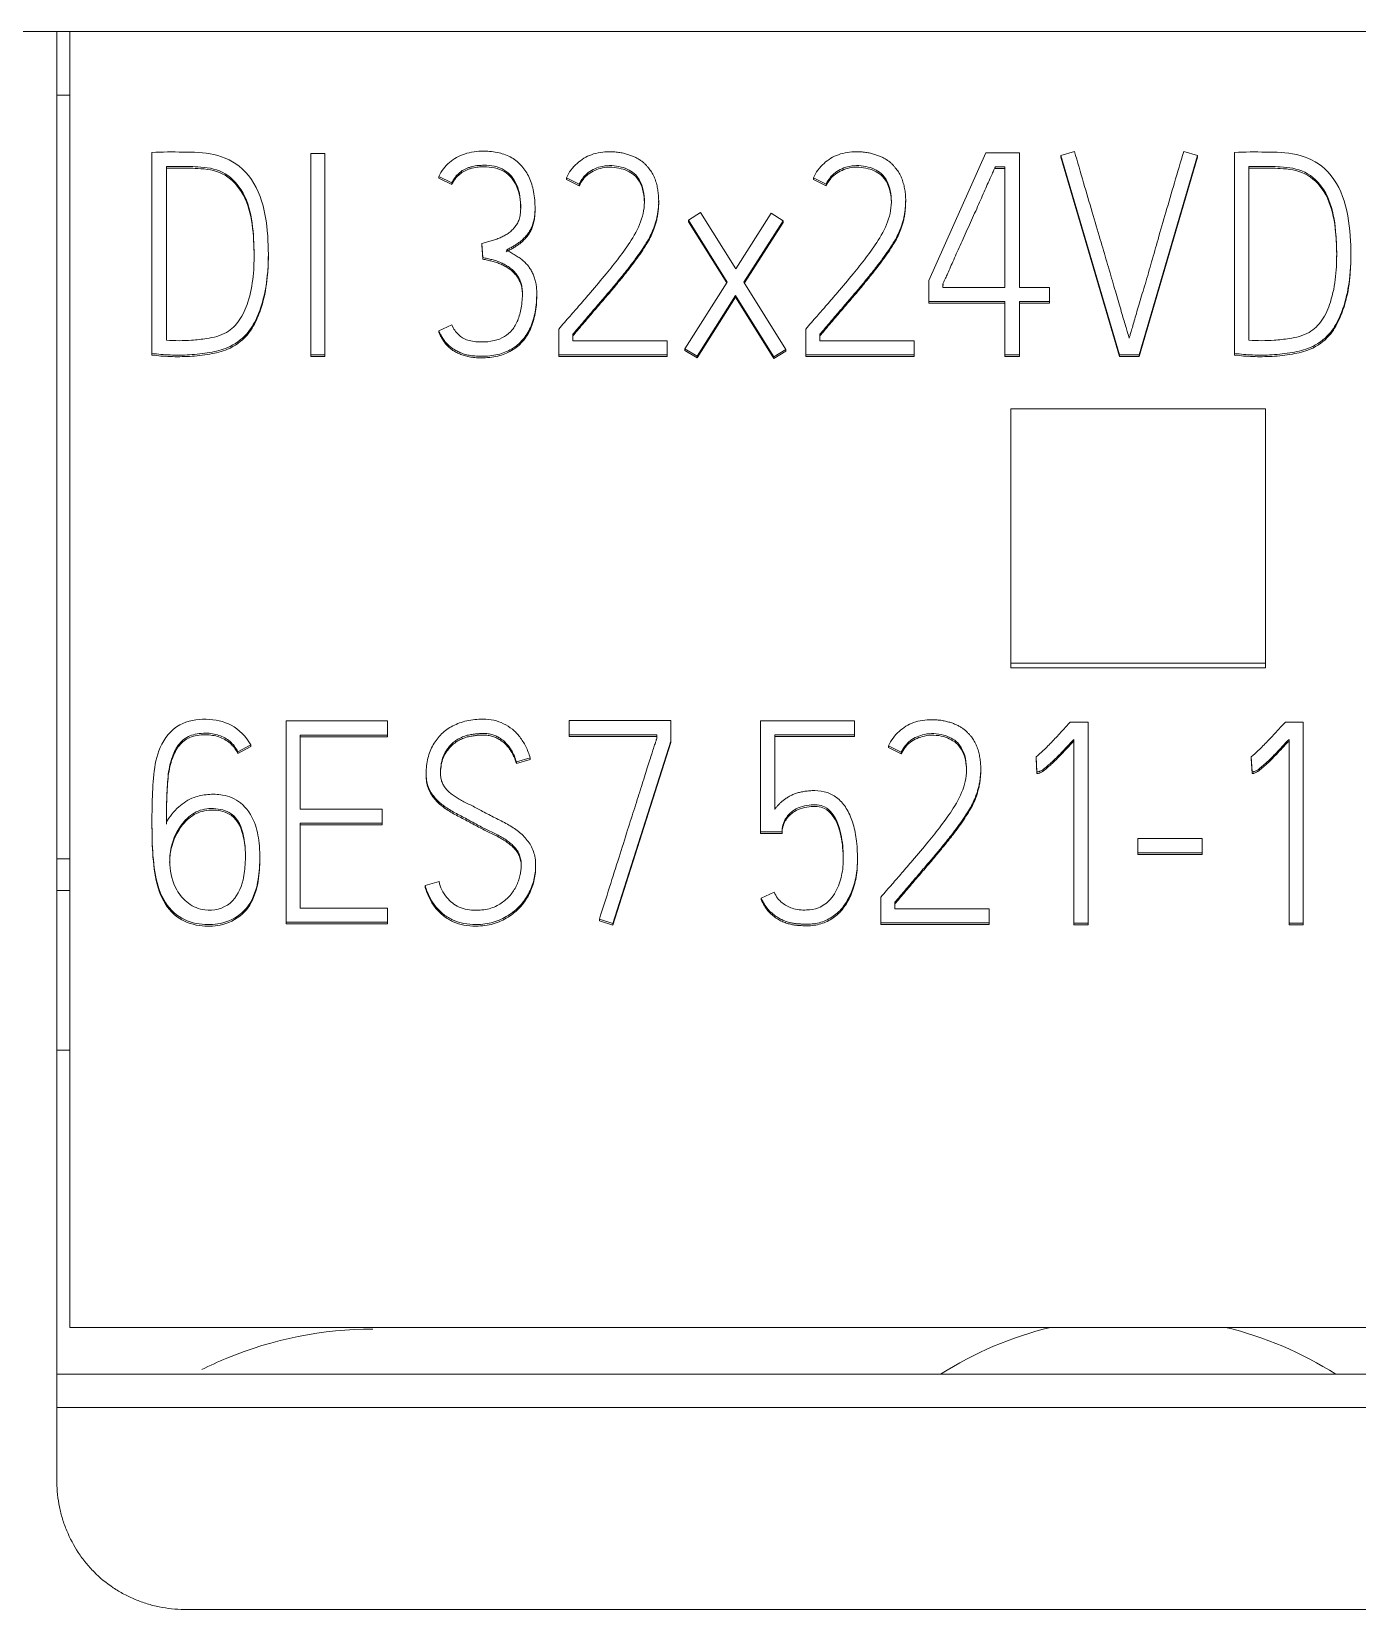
# Model space of a CAD drawing. Header units: millimetres. Extents: x 1359 to 3577, y 1336 to 3557.
# Drawn here: x 2720.27 to 2730.69, y 3041.16 to 3053.56 of the extents above; entities that cross this region are included whole.
import ezdxf

# ---------------------------------------------------------------- set-up
doc = ezdxf.new("R2010")
doc.units = ezdxf.units.MM
doc.layers.add('000-PI-Oprema', color=30, linetype='Continuous', lineweight=5)

msp = doc.modelspace()

# ---------------------------------------------------------------- linework, layer by layer
at = {"layer": '000-PI-Oprema', "color": 0, "linetype": 'ByBlock', "lineweight": 0}
for p, q in [((2720.471, 3053.556), (2715.571, 3053.556)), ((2720.571, 3053.556), (2720.471, 3053.556)), ((2720.571, 3043.373), (2720.571, 3053.556)), ((2745.371, 3053.556), (2720.571, 3053.556)), ((2720.571, 3053.056), (2720.471, 3053.056)), ((2721.218, 3052.607), (2721.218, 3051.027)), ((2722.468, 3052.598), (2722.468, 3051.016)), ((2722.578, 3052.598), (2722.468, 3052.598)), ((2722.578, 3051.016), (2722.578, 3052.598)), ((2727.773, 3052.603), (2727.325, 3051.599)), ((2728.038, 3052.603), (2727.773, 3052.603)), ((2728.038, 3051.546), (2728.038, 3052.603)), ((2728.47, 3052.614), (2728.362, 3052.583)), ((2728.362, 3052.583), (2728.823, 3051.016)), ((2728.362, 3052.583), (2728.362, 3052.57)), ((2728.362, 3052.57), (2728.823, 3051.003)), ((2728.978, 3051.016), (2729.438, 3052.583)), ((2728.978, 3051.003), (2729.438, 3052.57)), ((2729.438, 3052.583), (2729.329, 3052.614)), ((2729.438, 3052.583), (2729.438, 3052.57)), ((2729.729, 3052.607), (2729.729, 3051.027)), ((2721.331, 3052.495), (2721.331, 3051.13)), ((2723.473, 3052.418), (2723.473, 3052.405)), ((2723.575, 3052.367), (2723.473, 3052.418)), ((2723.575, 3052.355), (2723.473, 3052.405)), ((2724.476, 3052.407), (2724.476, 3052.394)), ((2724.576, 3052.356), (2724.476, 3052.407)), ((2724.576, 3052.344), (2724.476, 3052.394)), ((2726.418, 3052.407), (2726.418, 3052.394)), ((2726.517, 3052.356), (2726.418, 3052.407)), ((2726.517, 3052.344), (2726.418, 3052.394)), ((2727.847, 3052.493), (2727.847, 3052.48)), ((2727.847, 3052.493), (2727.924, 3052.493)), ((2727.847, 3052.48), (2727.924, 3052.48)), ((2727.924, 3052.493), (2727.924, 3051.546)), ((2729.842, 3052.495), (2729.842, 3051.13)), ((2723.575, 3052.367), (2723.575, 3052.355)), ((2724.576, 3052.356), (2724.576, 3052.344)), ((2726.517, 3052.356), (2726.517, 3052.344)), ((2724.23, 3052.157), (2724.23, 3052.178)), ((2725.201, 3052.215), (2725.201, 3052.227)), ((2727.143, 3052.215), (2727.143, 3052.227)), ((2725.53, 3052.134), (2725.435, 3052.074)), ((2725.435, 3052.074), (2725.435, 3052.062)), ((2725.435, 3052.074), (2725.741, 3051.588)), ((2725.435, 3052.062), (2725.737, 3051.582)), ((2725.807, 3051.691), (2725.53, 3052.134)), ((2726.087, 3052.13), (2725.807, 3051.691)), ((2725.872, 3051.588), (2726.18, 3052.07)), ((2725.876, 3051.582), (2726.18, 3052.057)), ((2726.18, 3052.07), (2726.087, 3052.13)), ((2726.18, 3052.07), (2726.18, 3052.057)), ((2723.812, 3051.89), (2723.812, 3051.877)), ((2723.819, 3051.78), (2723.812, 3051.89)), ((2722.133, 3051.789), (2722.133, 3051.802)), ((2723.819, 3051.767), (2723.812, 3051.877)), ((2723.819, 3051.78), (2723.819, 3051.767)), ((2730.643, 3051.789), (2730.643, 3051.802)), ((2725.741, 3051.588), (2725.408, 3051.064)), ((2726.202, 3051.058), (2725.872, 3051.588)), ((2727.325, 3051.599), (2727.325, 3051.436)), ((2727.436, 3051.546), (2727.436, 3051.575)), ((2727.436, 3051.562), (2727.44, 3051.569)), ((2727.924, 3051.546), (2727.436, 3051.546)), ((2728.273, 3051.546), (2728.038, 3051.546)), ((2728.273, 3051.436), (2728.273, 3051.546)), ((2724.243, 3051.471), (2724.243, 3051.492)), ((2725.503, 3051.005), (2725.805, 3051.482)), ((2725.503, 3050.992), (2725.805, 3051.47)), ((2725.805, 3051.482), (2726.107, 3051)), ((2725.805, 3051.482), (2725.805, 3051.47)), ((2725.805, 3051.47), (2726.107, 3050.988)), ((2727.325, 3051.436), (2727.325, 3051.423)), ((2727.325, 3051.436), (2727.924, 3051.436)), ((2727.325, 3051.423), (2727.924, 3051.423)), ((2727.924, 3051.436), (2727.924, 3051.016)), ((2728.038, 3051.016), (2728.038, 3051.436)), ((2728.038, 3051.436), (2728.273, 3051.436)), ((2728.038, 3051.423), (2728.273, 3051.423)), ((2728.273, 3051.436), (2728.273, 3051.423)), ((2723.473, 3051.205), (2723.575, 3051.251)), ((2723.473, 3051.205), (2723.473, 3051.192)), ((2724.416, 3051.016), (2724.416, 3051.218)), ((2724.527, 3051.179), (2724.527, 3051.126)), ((2726.358, 3051.016), (2726.358, 3051.218)), ((2726.469, 3051.179), (2726.469, 3051.126)), ((2721.218, 3051.027), (2721.218, 3051.014)), ((2724.527, 3051.126), (2725.268, 3051.126)), ((2725.268, 3051.126), (2725.268, 3051.016)), ((2725.408, 3051.064), (2725.408, 3051.051)), ((2725.408, 3051.064), (2725.503, 3051.005)), ((2725.408, 3051.051), (2725.503, 3050.992)), ((2726.107, 3051), (2726.202, 3051.058)), ((2726.107, 3050.988), (2726.202, 3051.045)), ((2726.202, 3051.058), (2726.202, 3051.045)), ((2726.469, 3051.126), (2727.21, 3051.126)), ((2727.21, 3051.126), (2727.21, 3051.016)), ((2729.729, 3051.027), (2729.729, 3051.014)), ((2722.468, 3051.016), (2722.578, 3051.016)), ((2722.468, 3051.016), (2722.468, 3051.003)), ((2722.468, 3051.003), (2722.578, 3051.003)), ((2722.578, 3051.016), (2722.578, 3051.003)), ((2724.416, 3051.016), (2724.416, 3051.003)), ((2725.268, 3051.016), (2724.416, 3051.016)), ((2725.268, 3051.003), (2724.416, 3051.003)), ((2725.268, 3051.016), (2725.268, 3051.003)), ((2725.503, 3051.005), (2725.503, 3050.992)), ((2726.107, 3051), (2726.107, 3050.988)), ((2727.21, 3051.016), (2726.358, 3051.016)), ((2726.358, 3051.016), (2726.358, 3051.003)), ((2727.21, 3051.003), (2726.358, 3051.003)), ((2727.21, 3051.016), (2727.21, 3051.003)), ((2727.924, 3051.016), (2727.924, 3051.003)), ((2727.924, 3051.016), (2728.038, 3051.016)), ((2727.924, 3051.003), (2728.038, 3051.003)), ((2728.038, 3051.016), (2728.038, 3051.003)), ((2728.823, 3051.016), (2728.978, 3051.016)), ((2728.823, 3051.016), (2728.823, 3051.003)), ((2728.823, 3051.003), (2728.978, 3051.003)), ((2728.978, 3051.016), (2728.978, 3051.003)), ((2727.971, 3050.592), (2727.971, 3048.593)), ((2729.971, 3050.592), (2727.971, 3050.592)), ((2729.971, 3048.593), (2729.971, 3050.592)), ((2727.971, 3048.593), (2727.971, 3048.555)), ((2727.971, 3048.593), (2729.971, 3048.593)), ((2727.971, 3048.555), (2729.971, 3048.555)), ((2729.971, 3048.593), (2729.971, 3048.555)), ((2722.272, 3048.139), (2722.272, 3046.557)), ((2723.069, 3048.139), (2722.272, 3048.139)), ((2723.069, 3048.027), (2723.069, 3048.139)), ((2724.498, 3048.141), (2724.498, 3048.029)), ((2725.297, 3048.141), (2724.498, 3048.141)), ((2725.297, 3047.981), (2725.297, 3048.141)), ((2726.003, 3048.139), (2726.742, 3048.139)), ((2726.003, 3047.268), (2726.003, 3048.139)), ((2726.742, 3048.139), (2726.742, 3048.029)), ((2728.437, 3048.13), (2728.577, 3048.13)), ((2728.577, 3048.13), (2728.577, 3046.55)), ((2730.128, 3048.13), (2730.268, 3048.13)), ((2730.268, 3048.13), (2730.268, 3046.55)), ((2721.995, 3047.95), (2721.893, 3047.897)), ((2721.995, 3047.937), (2721.893, 3047.884)), ((2721.995, 3047.95), (2721.995, 3047.937)), ((2722.383, 3047.446), (2722.383, 3048.027)), ((2722.383, 3048.027), (2723.069, 3048.027)), ((2722.383, 3048.014), (2723.069, 3048.014)), ((2723.069, 3048.027), (2723.069, 3048.014)), ((2724.498, 3048.029), (2724.498, 3048.016)), ((2724.498, 3048.029), (2725.186, 3048.029)), ((2724.498, 3048.016), (2725.186, 3048.016)), ((2724.842, 3046.546), (2725.297, 3047.981)), ((2724.842, 3046.533), (2725.297, 3047.968)), ((2725.186, 3048.029), (2725.186, 3047.998)), ((2725.297, 3047.981), (2725.297, 3047.968)), ((2726.114, 3048.029), (2726.114, 3047.444)), ((2726.742, 3048.029), (2726.114, 3048.029)), ((2726.742, 3048.016), (2726.114, 3048.016)), ((2726.742, 3048.029), (2726.742, 3048.016)), ((2727.008, 3047.943), (2727.008, 3047.931)), ((2727.108, 3047.893), (2727.008, 3047.943)), ((2727.108, 3047.88), (2727.008, 3047.931)), ((2728.466, 3046.55), (2728.466, 3047.994)), ((2730.157, 3046.55), (2730.157, 3047.994)), ((2721.893, 3047.897), (2721.893, 3047.884)), ((2724.192, 3047.849), (2724.083, 3047.818)), ((2724.192, 3047.836), (2724.083, 3047.805)), ((2724.083, 3047.818), (2724.083, 3047.805)), ((2724.192, 3047.849), (2724.192, 3047.836)), ((2727.108, 3047.893), (2727.108, 3047.88)), ((2728.168, 3047.856), (2728.168, 3047.843)), ((2728.175, 3047.739), (2728.168, 3047.856)), ((2728.175, 3047.726), (2728.168, 3047.843)), ((2729.859, 3047.856), (2729.859, 3047.843)), ((2729.866, 3047.739), (2729.859, 3047.856)), ((2729.866, 3047.726), (2729.859, 3047.843)), ((2723.373, 3047.728), (2723.373, 3047.716)), ((2727.734, 3047.751), (2727.734, 3047.764)), ((2728.175, 3047.739), (2728.175, 3047.726)), ((2729.866, 3047.739), (2729.866, 3047.726)), ((2723.027, 3047.446), (2722.383, 3047.446)), ((2723.027, 3047.336), (2723.027, 3047.446)), ((2721.218, 3047.354), (2721.218, 3047.342)), ((2722.383, 3046.667), (2722.383, 3047.336)), ((2722.383, 3047.336), (2723.027, 3047.336)), ((2722.383, 3047.323), (2723.027, 3047.323)), ((2723.027, 3047.336), (2723.027, 3047.323)), ((2726.003, 3047.268), (2726.003, 3047.255)), ((2726.171, 3047.268), (2726.003, 3047.268)), ((2726.171, 3047.255), (2726.003, 3047.255)), ((2726.171, 3047.268), (2726.171, 3047.255)), ((2728.967, 3047.215), (2728.967, 3047.102)), ((2729.473, 3047.215), (2728.967, 3047.215)), ((2729.473, 3047.102), (2729.473, 3047.215)), ((2720.471, 3047.056), (2720.571, 3047.056)), ((2722.066, 3047.052), (2722.066, 3047.065)), ((2726.764, 3047.049), (2726.764, 3047.062)), ((2728.967, 3047.102), (2728.967, 3047.09)), ((2728.967, 3047.102), (2729.473, 3047.102)), ((2728.967, 3047.09), (2729.473, 3047.09)), ((2729.473, 3047.102), (2729.473, 3047.09)), ((2724.234, 3046.991), (2724.234, 3047.003)), ((2720.571, 3046.806), (2720.471, 3046.806)), ((2723.366, 3046.845), (2723.475, 3046.876)), ((2723.366, 3046.845), (2723.366, 3046.832)), ((2726.007, 3046.746), (2726.109, 3046.792)), ((2726.007, 3046.746), (2726.007, 3046.733)), ((2726.948, 3046.552), (2726.948, 3046.755)), ((2727.059, 3046.715), (2727.059, 3046.662)), ((2722.272, 3046.557), (2722.272, 3046.544)), ((2722.272, 3046.557), (2723.069, 3046.557)), ((2723.069, 3046.667), (2722.383, 3046.667)), ((2723.069, 3046.557), (2723.069, 3046.667)), ((2723.069, 3046.557), (2723.069, 3046.544)), ((2724.735, 3046.581), (2724.842, 3046.546)), ((2724.735, 3046.581), (2724.735, 3046.568)), ((2724.735, 3046.568), (2724.842, 3046.533)), ((2727.059, 3046.662), (2727.8, 3046.662)), ((2727.8, 3046.662), (2727.8, 3046.552)), ((2722.272, 3046.544), (2723.069, 3046.544)), ((2724.842, 3046.546), (2724.842, 3046.533)), ((2726.948, 3046.552), (2726.948, 3046.539)), ((2727.8, 3046.552), (2726.948, 3046.552)), ((2727.8, 3046.539), (2726.948, 3046.539)), ((2727.8, 3046.552), (2727.8, 3046.539)), ((2728.466, 3046.55), (2728.466, 3046.537)), ((2728.577, 3046.55), (2728.466, 3046.55)), ((2728.577, 3046.537), (2728.466, 3046.537)), ((2728.577, 3046.55), (2728.577, 3046.537)), ((2730.157, 3046.55), (2730.157, 3046.537)), ((2730.268, 3046.55), (2730.157, 3046.55)), ((2730.268, 3046.537), (2730.157, 3046.537)), ((2730.268, 3046.55), (2730.268, 3046.537)), ((2720.571, 3045.551), (2720.471, 3045.551)), ((2745.371, 3043.373), (2720.571, 3043.373)), ((2745.471, 3043.005), (2720.471, 3043.005)), ((2720.471, 3042.742), (2720.471, 3042.156)), ((2745.471, 3042.742), (2720.471, 3042.742)), ((2721.471, 3041.156), (2744.471, 3041.156))]:
    msp.add_line(p, q, dxfattribs=at)
for start, end in [(103.753, 122.3801), (57.6199, 76.247)]:
    msp.add_arc((2728.971, 3040.556), 2.9, start, end, dxfattribs=at)
for points, knots in [([(2720.471, 3053.556), (2720.471, 3052.471), (2720.471, 3048.868), (2720.471, 3045.263), (2720.471, 3042.742)], [0, 0, 0, 0, 0.301146, 1, 1, 1, 1]), ([(2721.218, 3051.027), (2721.265, 3051.021), (2721.363, 3051.013), (2721.516, 3051.013), (2721.668, 3051.031), (2721.828, 3051.068), (2721.963, 3051.163), (2722.042, 3051.299), (2722.097, 3051.452), (2722.134, 3051.657), (2722.135, 3051.926), (2722.102, 3052.221), (2721.96, 3052.489), (2721.709, 3052.608), (2721.461, 3052.609), (2721.3, 3052.611), (2721.218, 3052.607)], [0, 0, 0, 0, 0.048928, 0.10152, 0.156673, 0.206259, 0.270351, 0.31956, 0.366981, 0.439378, 0.534587, 0.645045, 0.746603, 0.832762, 0.916147, 1, 1, 1, 1]), ([(2723.473, 3052.418), (2723.492, 3052.461), (2723.55, 3052.534), (2723.678, 3052.605), (2723.816, 3052.621), (2723.943, 3052.609), (2724.048, 3052.57), (2724.13, 3052.502), (2724.19, 3052.409), (2724.223, 3052.294), (2724.231, 3052.193), (2724.228, 3052.118), (2724.222, 3052.075), (2724.211, 3052.037), (2724.196, 3052.003), (2724.178, 3051.973), (2724.157, 3051.947), (2724.134, 3051.923), (2724.109, 3051.902), (2724.083, 3051.884), (2724.057, 3051.868), (2724.03, 3051.853), (2724.012, 3051.843), (2724.003, 3051.839)], [0, 0, 0, 0, 0.090044, 0.177969, 0.277991, 0.355408, 0.424426, 0.491004, 0.560177, 0.636379, 0.72419, 0.755913, 0.784262, 0.809647, 0.83316, 0.855708, 0.877614, 0.899011, 0.919895, 0.94045, 0.960699, 0.980541, 1, 1, 1, 1]), ([(2724.476, 3052.407), (2724.495, 3052.45), (2724.552, 3052.525), (2724.673, 3052.599), (2724.782, 3052.613), (2724.857, 3052.611), (2724.896, 3052.606), (2724.932, 3052.599), (2724.965, 3052.589), (2724.995, 3052.578), (2725.023, 3052.566), (2725.047, 3052.552), (2725.069, 3052.537), (2725.088, 3052.521), (2725.105, 3052.504), (2725.12, 3052.487), (2725.138, 3052.465), (2725.156, 3052.435), (2725.174, 3052.396), (2725.187, 3052.355), (2725.195, 3052.313), (2725.2, 3052.271), (2725.202, 3052.23), (2725.201, 3052.191), (2725.197, 3052.153), (2725.192, 3052.117), (2725.184, 3052.081), (2725.175, 3052.047), (2725.162, 3052.008), (2725.142, 3051.962), (2725.112, 3051.907), (2725.075, 3051.849), (2725.032, 3051.787), (2724.982, 3051.721), (2724.928, 3051.651), (2724.868, 3051.579), (2724.805, 3051.503), (2724.738, 3051.425), (2724.669, 3051.345), (2724.598, 3051.262), (2724.551, 3051.207), (2724.527, 3051.179)], [0, 0, 0, 0, 0.061339, 0.118477, 0.180647, 0.199061, 0.216082, 0.231833, 0.246526, 0.260308, 0.273254, 0.285426, 0.29689, 0.307753, 0.31802, 0.327627, 0.336606, 0.355189, 0.37361, 0.392165, 0.410785, 0.42927, 0.447741, 0.464235, 0.480574, 0.496814, 0.51268, 0.527892, 0.542508, 0.566365, 0.593275, 0.623397, 0.656474, 0.692185, 0.730563, 0.771282, 0.814001, 0.858722, 0.904903, 0.951996, 1, 1, 1, 1]), ([(2726.418, 3052.407), (2726.437, 3052.45), (2726.493, 3052.525), (2726.615, 3052.599), (2726.723, 3052.613), (2726.799, 3052.611), (2726.838, 3052.606), (2726.874, 3052.599), (2726.907, 3052.589), (2726.937, 3052.578), (2726.964, 3052.566), (2726.989, 3052.552), (2727.011, 3052.537), (2727.03, 3052.521), (2727.047, 3052.504), (2727.061, 3052.487), (2727.079, 3052.465), (2727.098, 3052.435), (2727.116, 3052.396), (2727.128, 3052.355), (2727.137, 3052.313), (2727.142, 3052.271), (2727.144, 3052.23), (2727.142, 3052.191), (2727.139, 3052.153), (2727.134, 3052.117), (2727.126, 3052.081), (2727.117, 3052.047), (2727.103, 3052.008), (2727.084, 3051.962), (2727.054, 3051.907), (2727.017, 3051.849), (2726.973, 3051.787), (2726.924, 3051.721), (2726.869, 3051.651), (2726.81, 3051.579), (2726.747, 3051.503), (2726.68, 3051.425), (2726.611, 3051.345), (2726.54, 3051.262), (2726.493, 3051.207), (2726.469, 3051.179)], [0, 0, 0, 0, 0.061339, 0.118477, 0.180647, 0.199061, 0.216082, 0.231833, 0.246526, 0.260308, 0.273254, 0.285426, 0.29689, 0.307753, 0.31802, 0.327627, 0.336606, 0.355189, 0.37361, 0.392165, 0.410785, 0.42927, 0.447741, 0.464235, 0.480574, 0.496814, 0.51268, 0.527892, 0.542508, 0.566365, 0.593275, 0.623397, 0.656474, 0.692185, 0.730563, 0.771282, 0.814001, 0.858722, 0.904903, 0.951996, 1, 1, 1, 1]), ([(2728.901, 3051.148), (2728.899, 3051.154), (2728.893, 3051.171), (2728.884, 3051.203), (2728.871, 3051.246), (2728.855, 3051.298), (2728.838, 3051.359), (2728.818, 3051.426), (2728.797, 3051.499), (2728.774, 3051.578), (2728.75, 3051.662), (2728.724, 3051.748), (2728.699, 3051.835), (2728.659, 3051.965), (2728.608, 3052.143), (2728.54, 3052.373), (2728.494, 3052.532), (2728.47, 3052.614)], [0, 0, 0, 0, 0.013272, 0.034859, 0.06476, 0.101229, 0.142516, 0.188621, 0.238884, 0.292645, 0.349905, 0.409112, 0.468717, 0.528719, 0.675164, 0.832258, 1, 1, 1, 1]), ([(2729.329, 3052.614), (2729.305, 3052.532), (2729.258, 3052.373), (2729.19, 3052.143), (2729.139, 3051.965), (2729.102, 3051.835), (2729.077, 3051.748), (2729.052, 3051.662), (2729.028, 3051.578), (2729.004, 3051.499), (2728.982, 3051.426), (2728.962, 3051.359), (2728.944, 3051.298), (2728.929, 3051.246), (2728.917, 3051.203), (2728.908, 3051.171), (2728.903, 3051.154), (2728.901, 3051.148)], [0, 0, 0, 0, 0.167989, 0.325145, 0.471471, 0.531274, 0.590769, 0.649955, 0.70726, 0.76111, 0.811506, 0.857719, 0.899023, 0.935417, 0.96522, 0.986746, 1, 1, 1, 1]), ([(2729.729, 3051.027), (2729.776, 3051.021), (2729.874, 3051.013), (2730.026, 3051.013), (2730.178, 3051.031), (2730.339, 3051.068), (2730.473, 3051.163), (2730.552, 3051.299), (2730.608, 3051.452), (2730.644, 3051.657), (2730.645, 3051.926), (2730.612, 3052.221), (2730.47, 3052.489), (2730.22, 3052.608), (2729.972, 3052.609), (2729.81, 3052.611), (2729.729, 3052.607)], [0, 0, 0, 0, 0.048928, 0.10152, 0.156673, 0.206259, 0.270351, 0.31956, 0.366981, 0.439378, 0.534587, 0.645045, 0.746603, 0.832762, 0.916147, 1, 1, 1, 1]), ([(2721.331, 3051.13), (2721.398, 3051.126), (2721.504, 3051.126), (2721.662, 3051.144), (2721.804, 3051.175), (2721.916, 3051.288), (2721.983, 3051.444), (2722.019, 3051.63), (2722.023, 3051.851), (2722.01, 3052.082), (2721.943, 3052.31), (2721.782, 3052.47), (2721.59, 3052.497), (2721.443, 3052.495), (2721.361, 3052.495), (2721.331, 3052.495)], [0, 0, 0, 0, 0.085013, 0.135874, 0.205821, 0.265138, 0.333279, 0.422662, 0.50952, 0.618636, 0.722487, 0.80996, 0.894466, 0.962458, 1, 1, 1, 1]), ([(2722.021, 3051.785), (2722.021, 3051.797), (2722.02, 3051.893), (2722.01, 3052.069), (2721.943, 3052.297), (2721.782, 3052.458), (2721.59, 3052.484), (2721.443, 3052.482), (2721.361, 3052.482), (2721.331, 3052.482)], [0, 0, 0, 0, 0.030851, 0.246457, 0.451657, 0.624495, 0.791473, 0.92582, 1, 1, 1, 1]), ([(2723.812, 3051.89), (2723.824, 3051.893), (2723.848, 3051.9), (2723.884, 3051.911), (2723.92, 3051.922), (2723.955, 3051.935), (2723.988, 3051.951), (2724.018, 3051.969), (2724.045, 3051.991), (2724.069, 3052.017), (2724.09, 3052.046), (2724.106, 3052.08), (2724.115, 3052.121), (2724.119, 3052.213), (2724.106, 3052.346), (2723.994, 3052.488), (2723.875, 3052.507), (2723.805, 3052.505), (2723.782, 3052.504), (2723.759, 3052.501), (2723.736, 3052.496), (2723.713, 3052.489), (2723.69, 3052.481), (2723.668, 3052.47), (2723.647, 3052.456), (2723.626, 3052.439), (2723.607, 3052.419), (2723.59, 3052.394), (2723.58, 3052.377), (2723.575, 3052.367)], [0, 0, 0, 0, 0.029364, 0.059027, 0.088993, 0.118548, 0.147162, 0.175106, 0.202604, 0.230099, 0.258166, 0.287672, 0.320058, 0.356367, 0.509421, 0.627625, 0.757774, 0.775505, 0.793677, 0.812339, 0.831209, 0.85007, 0.86906, 0.888397, 0.908411, 0.929359, 0.951405, 0.974839, 1, 1, 1, 1]), ([(2724.116, 3052.168), (2724.116, 3052.227), (2724.103, 3052.338), (2723.994, 3052.475), (2723.875, 3052.495), (2723.805, 3052.493), (2723.782, 3052.491), (2723.759, 3052.488), (2723.736, 3052.483), (2723.713, 3052.477), (2723.69, 3052.468), (2723.668, 3052.457), (2723.647, 3052.443), (2723.626, 3052.426), (2723.607, 3052.406), (2723.59, 3052.382), (2723.58, 3052.364), (2723.575, 3052.355)], [0, 0, 0, 0, 0.222922, 0.410158, 0.616314, 0.644399, 0.673184, 0.702745, 0.732635, 0.762511, 0.792591, 0.823221, 0.854923, 0.888104, 0.923025, 0.960145, 1, 1, 1, 1]), ([(2724.416, 3051.218), (2724.445, 3051.252), (2724.501, 3051.316), (2724.584, 3051.411), (2724.679, 3051.521), (2724.783, 3051.643), (2724.891, 3051.78), (2724.992, 3051.919), (2725.077, 3052.078), (2725.101, 3052.26), (2725.049, 3052.432), (2724.903, 3052.503), (2724.767, 3052.509), (2724.642, 3052.456), (2724.594, 3052.394), (2724.576, 3052.356)], [0, 0, 0, 0, 0.068794, 0.128406, 0.193582, 0.291346, 0.373604, 0.45943, 0.554437, 0.645803, 0.738171, 0.803969, 0.878932, 0.940491, 1, 1, 1, 1]), ([(2725.089, 3052.21), (2725.089, 3052.223), (2725.086, 3052.297), (2725.049, 3052.419), (2724.903, 3052.49), (2724.767, 3052.496), (2724.642, 3052.443), (2724.594, 3052.381), (2724.576, 3052.344)], [0, 0, 0, 0, 0.051721, 0.299015, 0.475174, 0.675868, 0.840679, 1, 1, 1, 1]), ([(2726.358, 3051.218), (2726.387, 3051.252), (2726.442, 3051.316), (2726.526, 3051.411), (2726.621, 3051.521), (2726.725, 3051.643), (2726.833, 3051.78), (2726.934, 3051.919), (2727.019, 3052.078), (2727.042, 3052.26), (2726.99, 3052.432), (2726.844, 3052.503), (2726.709, 3052.509), (2726.584, 3052.456), (2726.536, 3052.394), (2726.517, 3052.356)], [0, 0, 0, 0, 0.068794, 0.128406, 0.193582, 0.291346, 0.373604, 0.45943, 0.554437, 0.645803, 0.738171, 0.803969, 0.878932, 0.940491, 1, 1, 1, 1]), ([(2727.031, 3052.21), (2727.031, 3052.223), (2727.027, 3052.297), (2726.99, 3052.419), (2726.844, 3052.49), (2726.709, 3052.496), (2726.584, 3052.443), (2726.536, 3052.381), (2726.517, 3052.344)], [0, 0, 0, 0, 0.051721, 0.299015, 0.475174, 0.675868, 0.840679, 1, 1, 1, 1]), ([(2727.436, 3051.575), (2727.438, 3051.578), (2727.443, 3051.589), (2727.454, 3051.613), (2727.47, 3051.649), (2727.491, 3051.695), (2727.515, 3051.749), (2727.542, 3051.81), (2727.572, 3051.876), (2727.603, 3051.946), (2727.636, 3052.018), (2727.669, 3052.091), (2727.701, 3052.163), (2727.731, 3052.23), (2727.759, 3052.294), (2727.784, 3052.351), (2727.806, 3052.402), (2727.825, 3052.442), (2727.838, 3052.472), (2727.844, 3052.487), (2727.847, 3052.493)], [0, 0, 0, 0, 0.010734, 0.036404, 0.077011, 0.128795, 0.187998, 0.254619, 0.326966, 0.403344, 0.483752, 0.564544, 0.642072, 0.716335, 0.785641, 0.848294, 0.904294, 0.950045, 0.981947, 1, 1, 1, 1]), ([(2729.842, 3051.13), (2729.908, 3051.126), (2730.014, 3051.126), (2730.173, 3051.144), (2730.314, 3051.175), (2730.427, 3051.288), (2730.493, 3051.444), (2730.529, 3051.63), (2730.534, 3051.851), (2730.521, 3052.082), (2730.454, 3052.31), (2730.292, 3052.47), (2730.1, 3052.497), (2729.953, 3052.495), (2729.871, 3052.495), (2729.842, 3052.495)], [0, 0, 0, 0, 0.085013, 0.135874, 0.205821, 0.265138, 0.333279, 0.422662, 0.50952, 0.618636, 0.722487, 0.80996, 0.894466, 0.962458, 1, 1, 1, 1]), ([(2730.532, 3051.785), (2730.532, 3051.797), (2730.531, 3051.893), (2730.521, 3052.069), (2730.454, 3052.297), (2730.292, 3052.458), (2730.1, 3052.484), (2729.953, 3052.482), (2729.871, 3052.482), (2729.842, 3052.482)], [0, 0, 0, 0, 0.030851, 0.246457, 0.451657, 0.624495, 0.791473, 0.92582, 1, 1, 1, 1]), ([(2724.23, 3052.154), (2724.23, 3052.153), (2724.229, 3052.136), (2724.228, 3052.105), (2724.222, 3052.062), (2724.211, 3052.024), (2724.196, 3051.991), (2724.178, 3051.96), (2724.157, 3051.934), (2724.134, 3051.91), (2724.109, 3051.889), (2724.083, 3051.871), (2724.057, 3051.855), (2724.03, 3051.84), (2724.012, 3051.831), (2724.003, 3051.826)], [0, 0, 0, 0, 0.004463, 0.118969, 0.221294, 0.31292, 0.39779, 0.479177, 0.55825, 0.63548, 0.710862, 0.785053, 0.858141, 0.929761, 1, 1, 1, 1]), ([(2725.201, 3052.216), (2725.201, 3052.216), (2725.202, 3052.203), (2725.201, 3052.178), (2725.197, 3052.141), (2725.192, 3052.104), (2725.184, 3052.068), (2725.175, 3052.034), (2725.162, 3051.996), (2725.142, 3051.949), (2725.112, 3051.895), (2725.075, 3051.836), (2725.032, 3051.774), (2724.982, 3051.708), (2724.928, 3051.639), (2724.868, 3051.566), (2724.805, 3051.491), (2724.738, 3051.413), (2724.669, 3051.332), (2724.598, 3051.25), (2724.551, 3051.194), (2724.527, 3051.166)], [0, 0, 0, 0, 0.000351, 0.030208, 0.059783, 0.089178, 0.117897, 0.145433, 0.17189, 0.215074, 0.263783, 0.318309, 0.378181, 0.442821, 0.512289, 0.585996, 0.663321, 0.744272, 0.827864, 0.913107, 1, 1, 1, 1]), ([(2727.143, 3052.216), (2727.143, 3052.216), (2727.143, 3052.203), (2727.142, 3052.178), (2727.139, 3052.141), (2727.134, 3052.104), (2727.126, 3052.068), (2727.117, 3052.034), (2727.103, 3051.996), (2727.084, 3051.949), (2727.054, 3051.895), (2727.017, 3051.836), (2726.973, 3051.774), (2726.924, 3051.708), (2726.869, 3051.639), (2726.81, 3051.566), (2726.747, 3051.491), (2726.68, 3051.413), (2726.611, 3051.332), (2726.54, 3051.25), (2726.493, 3051.194), (2726.469, 3051.166)], [0, 0, 0, 0, 0.000351, 0.030208, 0.059783, 0.089178, 0.117897, 0.145433, 0.17189, 0.215074, 0.263783, 0.318309, 0.378181, 0.442821, 0.512289, 0.585996, 0.663321, 0.744272, 0.827864, 0.913107, 1, 1, 1, 1]), ([(2721.218, 3051.014), (2721.265, 3051.008), (2721.363, 3051), (2721.516, 3051.001), (2721.668, 3051.018), (2721.828, 3051.055), (2721.963, 3051.15), (2722.042, 3051.286), (2722.097, 3051.439), (2722.127, 3051.609), (2722.133, 3051.734), (2722.133, 3051.789)], [0, 0, 0, 0, 0.098443, 0.204258, 0.315227, 0.414995, 0.543949, 0.642959, 0.738369, 0.884032, 1, 1, 1, 1]), ([(2724.003, 3051.839), (2724.015, 3051.833), (2724.039, 3051.82), (2724.072, 3051.8), (2724.104, 3051.78), (2724.133, 3051.759), (2724.158, 3051.735), (2724.18, 3051.71), (2724.199, 3051.681), (2724.214, 3051.651), (2724.227, 3051.617), (2724.236, 3051.581), (2724.242, 3051.542), (2724.244, 3051.465), (2724.236, 3051.358), (2724.2, 3051.232), (2724.137, 3051.13), (2724.047, 3051.055), (2723.934, 3051.012), (2723.834, 3051.003), (2723.759, 3051.006), (2723.714, 3051.011), (2723.673, 3051.021), (2723.638, 3051.034), (2723.606, 3051.05), (2723.577, 3051.068), (2723.552, 3051.088), (2723.53, 3051.109), (2723.513, 3051.133), (2723.497, 3051.157), (2723.484, 3051.181), (2723.476, 3051.197), (2723.473, 3051.205)], [0, 0, 0, 0, 0.025257, 0.04947, 0.072678, 0.09489, 0.116257, 0.13704, 0.157793, 0.179079, 0.201165, 0.224382, 0.249105, 0.275597, 0.367907, 0.447752, 0.519784, 0.588829, 0.660512, 0.741164, 0.772461, 0.800616, 0.825923, 0.849188, 0.871088, 0.891868, 0.911666, 0.930597, 0.948935, 0.96669, 0.983692, 1, 1, 1, 1]), ([(2723.575, 3051.251), (2723.581, 3051.236), (2723.596, 3051.209), (2723.625, 3051.174), (2723.66, 3051.147), (2723.702, 3051.129), (2723.752, 3051.119), (2723.822, 3051.115), (2723.904, 3051.122), (2723.989, 3051.154), (2724.055, 3051.21), (2724.099, 3051.29), (2724.124, 3051.39), (2724.132, 3051.479), (2724.128, 3051.547), (2724.118, 3051.587), (2724.102, 3051.622), (2724.081, 3051.653), (2724.056, 3051.681), (2724.027, 3051.704), (2723.995, 3051.724), (2723.962, 3051.74), (2723.927, 3051.754), (2723.891, 3051.764), (2723.855, 3051.773), (2723.831, 3051.778), (2723.819, 3051.78)], [0, 0, 0, 0, 0.036915, 0.070606, 0.102584, 0.136025, 0.174009, 0.217714, 0.293477, 0.358868, 0.420065, 0.485571, 0.562465, 0.654475, 0.687582, 0.718308, 0.747613, 0.776093, 0.803947, 0.831767, 0.859738, 0.887815, 0.916282, 0.944737, 0.97262, 1, 1, 1, 1]), ([(2724.13, 3051.478), (2724.13, 3051.483), (2724.13, 3051.502), (2724.128, 3051.534), (2724.118, 3051.574), (2724.102, 3051.61), (2724.081, 3051.641), (2724.056, 3051.668), (2724.027, 3051.692), (2723.995, 3051.711), (2723.962, 3051.728), (2723.927, 3051.741), (2723.891, 3051.751), (2723.855, 3051.76), (2723.831, 3051.765), (2723.819, 3051.767)], [0, 0, 0, 0, 0.02887, 0.121921, 0.208278, 0.290642, 0.370687, 0.448975, 0.527165, 0.60578, 0.684693, 0.764704, 0.844679, 0.923045, 1, 1, 1, 1]), ([(2729.729, 3051.014), (2729.776, 3051.008), (2729.874, 3051), (2730.026, 3051.001), (2730.178, 3051.018), (2730.339, 3051.055), (2730.473, 3051.15), (2730.552, 3051.286), (2730.608, 3051.439), (2730.638, 3051.609), (2730.643, 3051.734), (2730.643, 3051.789)], [0, 0, 0, 0, 0.098443, 0.204258, 0.315227, 0.414995, 0.543949, 0.642959, 0.738369, 0.884032, 1, 1, 1, 1]), ([(2724.243, 3051.479), (2724.243, 3051.432), (2724.235, 3051.343), (2724.2, 3051.219), (2724.137, 3051.117), (2724.047, 3051.043), (2723.934, 3051), (2723.834, 3050.99), (2723.759, 3050.993), (2723.714, 3050.999), (2723.673, 3051.009), (2723.638, 3051.022), (2723.606, 3051.037), (2723.577, 3051.055), (2723.552, 3051.075), (2723.53, 3051.097), (2723.513, 3051.12), (2723.497, 3051.144), (2723.484, 3051.168), (2723.476, 3051.184), (2723.473, 3051.192)], [0, 0, 0, 0, 0.121082, 0.232106, 0.332265, 0.428272, 0.527947, 0.640092, 0.683609, 0.722759, 0.757948, 0.790298, 0.82075, 0.849643, 0.877172, 0.903496, 0.928994, 0.953682, 0.977324, 1, 1, 1, 1]), ([(2721.331, 3047.34), (2721.357, 3047.388), (2721.418, 3047.465), (2721.536, 3047.542), (2721.659, 3047.564), (2721.787, 3047.563), (2721.935, 3047.501), (2722.032, 3047.35), (2722.067, 3047.169), (2722.068, 3046.988), (2722.042, 3046.804), (2721.956, 3046.633), (2721.789, 3046.542), (2721.603, 3046.532), (2721.415, 3046.585), (2721.278, 3046.762), (2721.228, 3046.991), (2721.217, 3047.239), (2721.218, 3047.483), (2721.227, 3047.715), (2721.266, 3047.94), (2721.416, 3048.128), (2721.641, 3048.166), (2721.858, 3048.12), (2721.954, 3048.019), (2721.995, 3047.95)], [0, 0, 0, 0, 0.03564, 0.067865, 0.092923, 0.119268, 0.154068, 0.197126, 0.234707, 0.279879, 0.320329, 0.360962, 0.405677, 0.442102, 0.485709, 0.532505, 0.586175, 0.644312, 0.701767, 0.753421, 0.803151, 0.856352, 0.904259, 0.950465, 1, 1, 1, 1]), ([(2723.475, 3046.876), (2723.484, 3046.831), (2723.524, 3046.749), (2723.631, 3046.664), (2723.741, 3046.648), (2723.826, 3046.654), (2723.882, 3046.665), (2723.931, 3046.686), (2723.973, 3046.712), (2724.01, 3046.742), (2724.041, 3046.776), (2724.067, 3046.812), (2724.088, 3046.851), (2724.102, 3046.89), (2724.113, 3046.93), (2724.119, 3046.967), (2724.122, 3047.006), (2724.119, 3047.045), (2724.109, 3047.084), (2724.092, 3047.117), (2724.069, 3047.147), (2724.042, 3047.174), (2724.011, 3047.198), (2723.976, 3047.221), (2723.938, 3047.242), (2723.896, 3047.262), (2723.853, 3047.283), (2723.808, 3047.305), (2723.763, 3047.329), (2723.717, 3047.355), (2723.67, 3047.38), (2723.623, 3047.404), (2723.578, 3047.428), (2723.536, 3047.454), (2723.497, 3047.482), (2723.462, 3047.513), (2723.432, 3047.547), (2723.406, 3047.584), (2723.386, 3047.626), (2723.375, 3047.674), (2723.372, 3047.729), (2723.375, 3047.787), (2723.386, 3047.846), (2723.404, 3047.901), (2723.428, 3047.952), (2723.458, 3047.997), (2723.494, 3048.038), (2723.536, 3048.073), (2723.583, 3048.101), (2723.636, 3048.124), (2723.694, 3048.141), (2723.756, 3048.15), (2723.828, 3048.154), (2723.905, 3048.147), (2723.984, 3048.12), (2724.054, 3048.075), (2724.113, 3048.014), (2724.16, 3047.937), (2724.182, 3047.879), (2724.192, 3047.849)], [0, 0, 0, 0, 0.042395, 0.079774, 0.121236, 0.140075, 0.157254, 0.173247, 0.188397, 0.202796, 0.216711, 0.230265, 0.243508, 0.256652, 0.269293, 0.280934, 0.291684, 0.304893, 0.316879, 0.328106, 0.339273, 0.350814, 0.362909, 0.375637, 0.388999, 0.403044, 0.417696, 0.432849, 0.448511, 0.464937, 0.481153, 0.497163, 0.51278, 0.527863, 0.542482, 0.556645, 0.570443, 0.584077, 0.597961, 0.612786, 0.629037, 0.64828, 0.666584, 0.684253, 0.701354, 0.717933, 0.734308, 0.750738, 0.767515, 0.784992, 0.803232, 0.822275, 0.842375, 0.868294, 0.892965, 0.917787, 0.943448, 0.970498, 1, 1, 1, 1]), ([(2727.008, 3047.943), (2727.027, 3047.986), (2727.084, 3048.061), (2727.205, 3048.136), (2727.314, 3048.15), (2727.389, 3048.147), (2727.428, 3048.143), (2727.464, 3048.135), (2727.497, 3048.126), (2727.527, 3048.115), (2727.555, 3048.102), (2727.579, 3048.089), (2727.601, 3048.074), (2727.62, 3048.057), (2727.637, 3048.04), (2727.652, 3048.024), (2727.67, 3048.001), (2727.688, 3047.971), (2727.706, 3047.933), (2727.719, 3047.892), (2727.727, 3047.85), (2727.732, 3047.807), (2727.734, 3047.767), (2727.733, 3047.727), (2727.729, 3047.69), (2727.724, 3047.653), (2727.716, 3047.617), (2727.707, 3047.584), (2727.694, 3047.545), (2727.674, 3047.498), (2727.644, 3047.444), (2727.607, 3047.385), (2727.564, 3047.323), (2727.515, 3047.257), (2727.46, 3047.188), (2727.4, 3047.115), (2727.337, 3047.04), (2727.27, 3046.962), (2727.201, 3046.881), (2727.13, 3046.799), (2727.083, 3046.743), (2727.059, 3046.715)], [0, 0, 0, 0, 0.061339, 0.118477, 0.180647, 0.199061, 0.216082, 0.231833, 0.246526, 0.260308, 0.273254, 0.285426, 0.29689, 0.307753, 0.31802, 0.327627, 0.336606, 0.355189, 0.37361, 0.392165, 0.410785, 0.42927, 0.447741, 0.464235, 0.480574, 0.496814, 0.51268, 0.527892, 0.542508, 0.566365, 0.593275, 0.623397, 0.656474, 0.692185, 0.730563, 0.771282, 0.814001, 0.858722, 0.904903, 0.951996, 1, 1, 1, 1]), ([(2728.168, 3047.856), (2728.187, 3047.872), (2728.232, 3047.911), (2728.299, 3047.981), (2728.37, 3048.056), (2728.416, 3048.107), (2728.437, 3048.13)], [0, 0, 0, 0, 0.194145, 0.465142, 0.75263, 1, 1, 1, 1]), ([(2729.859, 3047.856), (2729.878, 3047.872), (2729.923, 3047.911), (2729.99, 3047.981), (2730.061, 3048.056), (2730.107, 3048.107), (2730.128, 3048.13)], [0, 0, 0, 0, 0.194145, 0.465142, 0.75263, 1, 1, 1, 1]), ([(2721.893, 3047.897), (2721.885, 3047.912), (2721.867, 3047.941), (2721.833, 3047.978), (2721.791, 3048.006), (2721.745, 3048.027), (2721.693, 3048.04), (2721.635, 3048.044), (2721.575, 3048.039), (2721.517, 3048.024), (2721.469, 3047.997), (2721.431, 3047.959), (2721.4, 3047.912), (2721.376, 3047.856), (2721.358, 3047.791), (2721.345, 3047.717), (2721.338, 3047.635), (2721.334, 3047.544), (2721.332, 3047.445), (2721.331, 3047.376), (2721.331, 3047.34)], [0, 0, 0, 0, 0.043481, 0.085549, 0.127923, 0.170971, 0.214845, 0.260884, 0.317917, 0.367656, 0.41257, 0.456833, 0.503792, 0.555243, 0.612421, 0.675966, 0.746378, 0.823872, 0.908402, 1, 1, 1, 1]), ([(2721.893, 3047.884), (2721.885, 3047.9), (2721.867, 3047.928), (2721.833, 3047.965), (2721.791, 3047.994), (2721.745, 3048.015), (2721.693, 3048.027), (2721.635, 3048.031), (2721.575, 3048.027), (2721.517, 3048.012), (2721.469, 3047.984), (2721.431, 3047.946), (2721.4, 3047.899), (2721.376, 3047.843), (2721.358, 3047.778), (2721.345, 3047.704), (2721.338, 3047.622), (2721.334, 3047.531), (2721.332, 3047.432), (2721.331, 3047.363), (2721.331, 3047.327)], [0, 0, 0, 0, 0.043481, 0.085549, 0.127923, 0.170971, 0.214845, 0.260884, 0.317917, 0.367656, 0.41257, 0.456833, 0.503792, 0.555243, 0.612421, 0.675966, 0.746378, 0.823872, 0.908402, 1, 1, 1, 1]), ([(2724.083, 3047.818), (2724.081, 3047.825), (2724.076, 3047.84), (2724.067, 3047.863), (2724.055, 3047.888), (2724.042, 3047.913), (2724.025, 3047.937), (2724.006, 3047.96), (2723.983, 3047.982), (2723.957, 3048.001), (2723.929, 3048.018), (2723.896, 3048.031), (2723.86, 3048.039), (2723.825, 3048.041), (2723.792, 3048.039), (2723.76, 3048.036), (2723.725, 3048.032), (2723.687, 3048.024), (2723.65, 3048.009), (2723.614, 3047.99), (2723.58, 3047.965), (2723.549, 3047.932), (2723.522, 3047.893), (2723.5, 3047.846), (2723.489, 3047.788), (2723.485, 3047.735), (2723.488, 3047.69), (2723.497, 3047.656), (2723.512, 3047.627), (2723.532, 3047.6), (2723.557, 3047.576), (2723.585, 3047.554), (2723.617, 3047.533), (2723.652, 3047.512), (2723.691, 3047.493), (2723.732, 3047.473), (2723.774, 3047.451), (2723.819, 3047.427), (2723.866, 3047.402), (2723.915, 3047.377), (2723.964, 3047.353), (2724.012, 3047.328), (2724.057, 3047.3), (2724.099, 3047.271), (2724.137, 3047.238), (2724.169, 3047.201), (2724.198, 3047.16), (2724.219, 3047.113), (2724.232, 3047.06), (2724.235, 3047.004), (2724.232, 3046.946), (2724.221, 3046.889), (2724.203, 3046.833), (2724.178, 3046.78), (2724.148, 3046.73), (2724.11, 3046.684), (2724.067, 3046.643), (2724.017, 3046.608), (2723.962, 3046.578), (2723.901, 3046.555), (2723.835, 3046.542), (2723.757, 3046.537), (2723.672, 3046.544), (2723.586, 3046.57), (2723.51, 3046.615), (2723.447, 3046.676), (2723.398, 3046.754), (2723.375, 3046.814), (2723.366, 3046.845)], [0, 0, 0, 0, 0.006902, 0.014527, 0.0229, 0.03171, 0.040697, 0.049939, 0.059406, 0.069126, 0.079243, 0.089792, 0.100957, 0.11302, 0.121351, 0.131067, 0.142193, 0.154038, 0.166072, 0.178522, 0.191399, 0.204849, 0.219214, 0.234859, 0.25249, 0.272668, 0.283841, 0.294211, 0.304173, 0.314215, 0.324636, 0.335605, 0.347264, 0.35967, 0.372854, 0.386723, 0.401163, 0.416176, 0.433071, 0.449927, 0.466747, 0.483271, 0.499286, 0.514866, 0.530063, 0.545048, 0.560066, 0.575472, 0.591898, 0.609868, 0.627376, 0.645005, 0.66302, 0.681094, 0.698922, 0.71679, 0.734853, 0.753306, 0.772468, 0.792214, 0.812556, 0.833938, 0.86301, 0.889874, 0.915888, 0.942166, 0.969784, 1, 1, 1, 1]), ([(2724.083, 3047.805), (2724.081, 3047.812), (2724.076, 3047.827), (2724.067, 3047.85), (2724.055, 3047.875), (2724.042, 3047.9), (2724.025, 3047.924), (2724.006, 3047.948), (2723.983, 3047.969), (2723.957, 3047.988), (2723.929, 3048.005), (2723.896, 3048.018), (2723.86, 3048.026), (2723.825, 3048.028), (2723.792, 3048.027), (2723.76, 3048.024), (2723.725, 3048.019), (2723.687, 3048.011), (2723.65, 3047.997), (2723.614, 3047.977), (2723.58, 3047.952), (2723.549, 3047.919), (2723.522, 3047.881), (2723.5, 3047.833), (2723.489, 3047.778), (2723.486, 3047.74), (2723.486, 3047.72)], [0, 0, 0, 0, 0.025535, 0.053746, 0.084726, 0.117324, 0.150572, 0.184768, 0.219795, 0.255756, 0.293187, 0.332218, 0.373527, 0.418158, 0.448979, 0.484928, 0.526094, 0.569916, 0.614442, 0.660505, 0.708148, 0.757909, 0.811058, 0.868941, 0.934177, 1, 1, 1, 1]), ([(2725.186, 3047.998), (2725.185, 3047.995), (2725.181, 3047.985), (2725.174, 3047.963), (2725.163, 3047.929), (2725.148, 3047.884), (2725.131, 3047.83), (2725.111, 3047.767), (2725.089, 3047.697), (2725.065, 3047.621), (2725.039, 3047.54), (2725.013, 3047.456), (2724.985, 3047.37), (2724.944, 3047.24), (2724.888, 3047.061), (2724.813, 3046.827), (2724.762, 3046.665), (2724.735, 3046.581)], [0, 0, 0, 0, 0.006664, 0.022274, 0.046836, 0.07897, 0.117297, 0.161819, 0.211415, 0.264968, 0.322476, 0.382404, 0.443215, 0.50491, 0.65714, 0.82217, 1, 1, 1, 1]), ([(2726.948, 3046.755), (2726.978, 3046.789), (2727.033, 3046.852), (2727.116, 3046.947), (2727.211, 3047.058), (2727.315, 3047.18), (2727.423, 3047.316), (2727.524, 3047.455), (2727.609, 3047.615), (2727.633, 3047.797), (2727.581, 3047.968), (2727.435, 3048.039), (2727.299, 3048.045), (2727.174, 3047.992), (2727.126, 3047.93), (2727.108, 3047.893)], [0, 0, 0, 0, 0.068794, 0.128406, 0.193582, 0.291346, 0.373604, 0.45943, 0.554437, 0.645803, 0.738171, 0.803969, 0.878932, 0.940491, 1, 1, 1, 1]), ([(2727.621, 3047.746), (2727.621, 3047.759), (2727.618, 3047.834), (2727.581, 3047.955), (2727.435, 3048.027), (2727.299, 3048.032), (2727.174, 3047.979), (2727.126, 3047.918), (2727.108, 3047.88)], [0, 0, 0, 0, 0.051721, 0.299015, 0.475174, 0.675868, 0.840679, 1, 1, 1, 1]), ([(2728.466, 3047.994), (2728.448, 3047.975), (2728.415, 3047.94), (2728.369, 3047.891), (2728.33, 3047.852), (2728.297, 3047.82), (2728.269, 3047.794), (2728.246, 3047.774), (2728.227, 3047.759), (2728.212, 3047.749), (2728.2, 3047.743), (2728.19, 3047.741), (2728.182, 3047.739), (2728.177, 3047.739), (2728.175, 3047.739)], [0, 0, 0, 0, 0.200504, 0.370797, 0.510902, 0.6264, 0.722885, 0.800448, 0.861213, 0.907383, 0.939504, 0.963232, 0.983337, 1, 1, 1, 1]), ([(2728.466, 3047.981), (2728.448, 3047.962), (2728.415, 3047.927), (2728.369, 3047.879), (2728.33, 3047.839), (2728.297, 3047.807), (2728.269, 3047.781), (2728.246, 3047.761), (2728.227, 3047.746), (2728.212, 3047.736), (2728.2, 3047.73), (2728.19, 3047.728), (2728.182, 3047.726), (2728.177, 3047.726), (2728.175, 3047.726)], [0, 0, 0, 0, 0.200504, 0.370797, 0.510902, 0.6264, 0.722885, 0.800448, 0.861213, 0.907383, 0.939504, 0.963232, 0.983337, 1, 1, 1, 1]), ([(2730.157, 3047.994), (2730.139, 3047.975), (2730.106, 3047.94), (2730.06, 3047.891), (2730.021, 3047.852), (2729.988, 3047.82), (2729.96, 3047.794), (2729.937, 3047.774), (2729.918, 3047.759), (2729.903, 3047.749), (2729.891, 3047.743), (2729.881, 3047.741), (2729.873, 3047.739), (2729.868, 3047.739), (2729.866, 3047.739)], [0, 0, 0, 0, 0.200504, 0.370797, 0.510902, 0.6264, 0.722885, 0.800448, 0.861213, 0.907383, 0.939504, 0.963232, 0.983337, 1, 1, 1, 1]), ([(2730.157, 3047.981), (2730.139, 3047.962), (2730.106, 3047.927), (2730.06, 3047.879), (2730.021, 3047.839), (2729.988, 3047.807), (2729.96, 3047.781), (2729.937, 3047.761), (2729.918, 3047.746), (2729.903, 3047.736), (2729.891, 3047.73), (2729.881, 3047.728), (2729.873, 3047.726), (2729.868, 3047.726), (2729.866, 3047.726)], [0, 0, 0, 0, 0.200504, 0.370797, 0.510902, 0.6264, 0.722885, 0.800448, 0.861213, 0.907383, 0.939504, 0.963232, 0.983337, 1, 1, 1, 1]), ([(2724.121, 3046.992), (2724.121, 3047.006), (2724.119, 3047.033), (2724.109, 3047.071), (2724.092, 3047.105), (2724.069, 3047.134), (2724.042, 3047.161), (2724.011, 3047.185), (2723.976, 3047.208), (2723.938, 3047.23), (2723.896, 3047.25), (2723.853, 3047.27), (2723.808, 3047.293), (2723.763, 3047.317), (2723.717, 3047.342), (2723.67, 3047.367), (2723.623, 3047.391), (2723.578, 3047.415), (2723.536, 3047.441), (2723.497, 3047.47), (2723.462, 3047.5), (2723.432, 3047.534), (2723.406, 3047.571), (2723.386, 3047.613), (2723.375, 3047.661), (2723.373, 3047.698), (2723.373, 3047.719), (2723.373, 3047.722)], [0, 0, 0, 0, 0.037363, 0.072654, 0.105707, 0.138586, 0.172568, 0.20818, 0.245654, 0.284995, 0.326348, 0.369486, 0.414101, 0.460216, 0.508578, 0.556324, 0.603462, 0.649443, 0.693851, 0.736893, 0.778592, 0.819218, 0.85936, 0.900239, 0.943889, 0.991738, 1, 1, 1, 1]), ([(2727.734, 3047.753), (2727.734, 3047.753), (2727.734, 3047.74), (2727.733, 3047.714), (2727.729, 3047.677), (2727.724, 3047.64), (2727.716, 3047.605), (2727.707, 3047.571), (2727.694, 3047.532), (2727.674, 3047.486), (2727.644, 3047.431), (2727.607, 3047.373), (2727.564, 3047.31), (2727.515, 3047.244), (2727.46, 3047.175), (2727.4, 3047.103), (2727.337, 3047.027), (2727.27, 3046.949), (2727.201, 3046.869), (2727.13, 3046.786), (2727.083, 3046.73), (2727.059, 3046.702)], [0, 0, 0, 0, 0.000351, 0.030208, 0.059783, 0.089178, 0.117897, 0.145433, 0.17189, 0.215074, 0.263783, 0.318309, 0.378181, 0.442821, 0.512289, 0.585996, 0.663321, 0.744272, 0.827864, 0.913107, 1, 1, 1, 1]), ([(2726.114, 3047.444), (2726.118, 3047.45), (2726.128, 3047.463), (2726.144, 3047.481), (2726.162, 3047.499), (2726.183, 3047.516), (2726.205, 3047.532), (2726.229, 3047.547), (2726.256, 3047.56), (2726.285, 3047.571), (2726.317, 3047.58), (2726.352, 3047.586), (2726.389, 3047.59), (2726.448, 3047.593), (2726.528, 3047.582), (2726.616, 3047.532), (2726.683, 3047.45), (2726.731, 3047.34), (2726.759, 3047.205), (2726.766, 3047.081), (2726.762, 3046.979), (2726.752, 3046.907), (2726.735, 3046.841), (2726.713, 3046.781), (2726.686, 3046.727), (2726.653, 3046.679), (2726.616, 3046.637), (2726.574, 3046.602), (2726.527, 3046.575), (2726.476, 3046.555), (2726.422, 3046.544), (2726.379, 3046.541), (2726.345, 3046.541), (2726.321, 3046.543), (2726.292, 3046.544), (2726.261, 3046.548), (2726.228, 3046.555), (2726.194, 3046.566), (2726.159, 3046.581), (2726.125, 3046.602), (2726.091, 3046.627), (2726.059, 3046.659), (2726.03, 3046.699), (2726.015, 3046.73), (2726.007, 3046.746)], [0, 0, 0, 0, 0.010575, 0.021534, 0.032937, 0.044729, 0.056875, 0.069452, 0.0826, 0.096505, 0.111279, 0.126985, 0.143702, 0.161538, 0.205913, 0.248141, 0.293825, 0.346182, 0.40699, 0.478261, 0.512629, 0.544859, 0.575282, 0.604004, 0.631084, 0.6569, 0.681684, 0.705765, 0.729734, 0.753772, 0.778045, 0.803118, 0.812005, 0.822876, 0.835737, 0.849942, 0.864952, 0.880894, 0.897668, 0.915306, 0.934053, 0.954105, 0.975931, 1, 1, 1, 1]), ([(2721.702, 3047.45), (2721.653, 3047.452), (2721.561, 3047.435), (2721.434, 3047.322), (2721.365, 3047.172), (2721.35, 3046.987), (2721.39, 3046.826), (2721.498, 3046.697), (2721.653, 3046.631), (2721.854, 3046.683), (2721.938, 3046.866), (2721.956, 3047.049), (2721.95, 3047.232), (2721.88, 3047.417), (2721.751, 3047.448), (2721.702, 3047.45)], [0, 0, 0, 0, 0.0625, 0.125, 0.21875, 0.28125, 0.375, 0.4375, 0.5, 0.59375, 0.6875, 0.75, 0.84375, 0.9375, 1, 1, 1, 1]), ([(2721.702, 3047.438), (2721.653, 3047.439), (2721.561, 3047.422), (2721.434, 3047.31), (2721.369, 3047.168), (2721.357, 3047.063), (2721.357, 3047.026)], [0, 0, 0, 0, 0.232842, 0.465685, 0.814948, 1, 1, 1, 1]), ([(2721.953, 3047.064), (2721.953, 3047.116), (2721.944, 3047.236), (2721.88, 3047.404), (2721.751, 3047.436), (2721.702, 3047.438)], [0, 0, 0, 0, 0.310868, 0.724347, 1, 1, 1, 1]), ([(2726.109, 3046.792), (2726.125, 3046.759), (2726.163, 3046.708), (2726.257, 3046.657), (2726.357, 3046.649), (2726.467, 3046.664), (2726.564, 3046.738), (2726.626, 3046.856), (2726.657, 3047.001), (2726.651, 3047.165), (2726.623, 3047.331), (2726.528, 3047.478), (2726.376, 3047.484), (2726.263, 3047.448), (2726.187, 3047.364), (2726.172, 3047.304), (2726.171, 3047.268)], [0, 0, 0, 0, 0.059022, 0.110017, 0.175174, 0.228533, 0.294979, 0.374406, 0.452147, 0.547151, 0.653629, 0.744768, 0.81483, 0.893356, 0.941956, 1, 1, 1, 1]), ([(2726.653, 3047.046), (2726.653, 3047.079), (2726.647, 3047.174), (2726.623, 3047.318), (2726.528, 3047.465), (2726.376, 3047.471), (2726.263, 3047.435), (2726.187, 3047.351), (2726.172, 3047.292), (2726.171, 3047.255)], [0, 0, 0, 0, 0.110862, 0.319923, 0.498869, 0.636431, 0.790612, 0.886035, 1, 1, 1, 1]), ([(2722.066, 3047.054), (2722.066, 3047.025), (2722.063, 3046.938), (2722.042, 3046.792), (2721.956, 3046.621), (2721.789, 3046.529), (2721.603, 3046.519), (2721.415, 3046.572), (2721.278, 3046.749), (2721.228, 3046.979), (2721.219, 3047.18), (2721.218, 3047.303), (2721.218, 3047.341)], [0, 0, 0, 0, 0.047379, 0.146039, 0.245143, 0.354204, 0.443047, 0.549405, 0.663541, 0.794443, 0.936242, 1, 1, 1, 1]), ([(2724.234, 3046.992), (2724.234, 3046.992), (2724.234, 3046.972), (2724.232, 3046.933), (2724.221, 3046.877), (2724.203, 3046.821), (2724.178, 3046.767), (2724.148, 3046.717), (2724.11, 3046.672), (2724.067, 3046.631), (2724.017, 3046.595), (2723.962, 3046.565), (2723.901, 3046.542), (2723.835, 3046.529), (2723.757, 3046.524), (2723.672, 3046.531), (2723.586, 3046.557), (2723.51, 3046.602), (2723.447, 3046.663), (2723.398, 3046.741), (2723.375, 3046.801), (2723.366, 3046.832)], [0, 0, 0, 0, 0.001261, 0.046083, 0.091213, 0.137331, 0.183601, 0.229241, 0.274983, 0.321224, 0.368462, 0.417518, 0.468068, 0.520144, 0.574882, 0.649305, 0.718077, 0.784672, 0.851944, 0.922648, 1, 1, 1, 1]), ([(2726.764, 3047.049), (2726.764, 3047.046), (2726.764, 3047.018), (2726.762, 3046.966), (2726.752, 3046.895), (2726.735, 3046.829), (2726.713, 3046.768), (2726.686, 3046.714), (2726.653, 3046.666), (2726.616, 3046.624), (2726.574, 3046.59), (2726.527, 3046.562), (2726.476, 3046.543), (2726.422, 3046.531), (2726.379, 3046.528), (2726.345, 3046.529), (2726.321, 3046.53), (2726.292, 3046.532), (2726.261, 3046.535), (2726.228, 3046.543), (2726.194, 3046.553), (2726.159, 3046.568), (2726.125, 3046.589), (2726.091, 3046.614), (2726.059, 3046.646), (2726.03, 3046.687), (2726.015, 3046.717), (2726.007, 3046.733)], [0, 0, 0, 0, 0.006507, 0.07195, 0.133322, 0.191255, 0.245946, 0.297513, 0.346671, 0.393864, 0.439719, 0.485361, 0.531134, 0.577354, 0.625098, 0.642021, 0.662722, 0.687212, 0.714261, 0.742843, 0.773199, 0.80514, 0.838725, 0.874425, 0.912607, 0.954167, 1, 1, 1, 1]), ([(2722.954, 3043.36), (2722.561, 3043.36), (2722.097, 3043.266), (2721.674, 3043.073), (2721.61, 3043.041)], [0, 0, 0, 0, 0.846072, 1, 1, 1, 1]), ([(2720.471, 3042.156), (2720.471, 3042.09), (2720.478, 3042.026), (2720.497, 3041.93), (2720.505, 3041.899), (2720.524, 3041.836), (2720.536, 3041.805), (2720.573, 3041.715), (2720.603, 3041.657), (2720.657, 3041.576), (2720.676, 3041.549), (2720.718, 3041.498), (2720.74, 3041.474), (2720.809, 3041.404), (2720.859, 3041.363), (2720.941, 3041.309), (2720.969, 3041.292), (2721.027, 3041.261), (2721.086, 3041.233), (2721.148, 3041.211), (2721.195, 3041.196), (2721.21, 3041.192), (2721.242, 3041.183), (2721.258, 3041.18), (2721.339, 3041.163), (2721.405, 3041.156), (2721.471, 3041.156)], [0, 0, 0, 0, 0.125, 0.125, 0.1875, 0.1875, 0.25, 0.25, 0.375, 0.375, 0.4375, 0.4375, 0.5, 0.5, 0.625, 0.625, 0.6875, 0.6875, 0.75, 0.8125, 0.8125, 0.84375, 0.84375, 0.875, 0.875, 1, 1, 1, 1])]:
    msp.add_open_spline(points, degree=3, knots=knots, dxfattribs=at)

doc.saveas('drawing.dxf')
